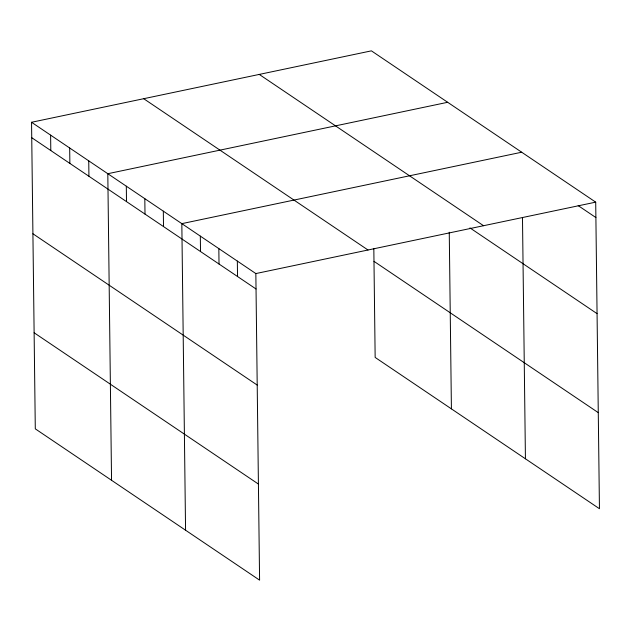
<?xml version="1.0" encoding="UTF-8"?>
<svg xmlns="http://www.w3.org/2000/svg" width="631" height="631" viewBox="0 0 631 631"><rect width="100%" height="100%" fill="white"/><g stroke="black" fill="none" stroke-linecap="round" stroke-linejoin="round"><path stroke-width="0.95" d="M31.55 122.272L255.847 273.57L259.593 580.149L35.297 428.851L31.55 122.272L371.407 50.851L595.703 202.149L599.45 508.728L375.153 357.43L373.828 248.732M447.671 102.293L107.806 173.714L111.553 480.294M521.687 152.221L181.831 223.642L185.569 530.221M255.847 273.57L595.703 202.149M578.193 205.627L595.893 217.561M259.254 74.419L483.551 225.717M469.953 227.901L597.068 313.646M143.702 98.704L367.999 250.002M373.986 261.344L598.275 412.642M31.739 137.692L256.028 288.982M32.915 233.77L257.203 385.068M34.121 332.766L258.418 484.064M522.484 217.64L525.434 458.8M449.256 232.232L451.417 408.872M237.343 261.092L237.524 276.504M218.839 248.606L219.02 264.018M200.335 236.128L200.516 251.54M163.326 211.164L163.508 226.576M144.814 198.678L145.004 214.09M126.31 186.192L126.5 201.612M88.742 160.858L88.932 176.27M69.678 147.993L69.867 163.405M50.614 135.137L50.803 150.549"/></g></svg>
